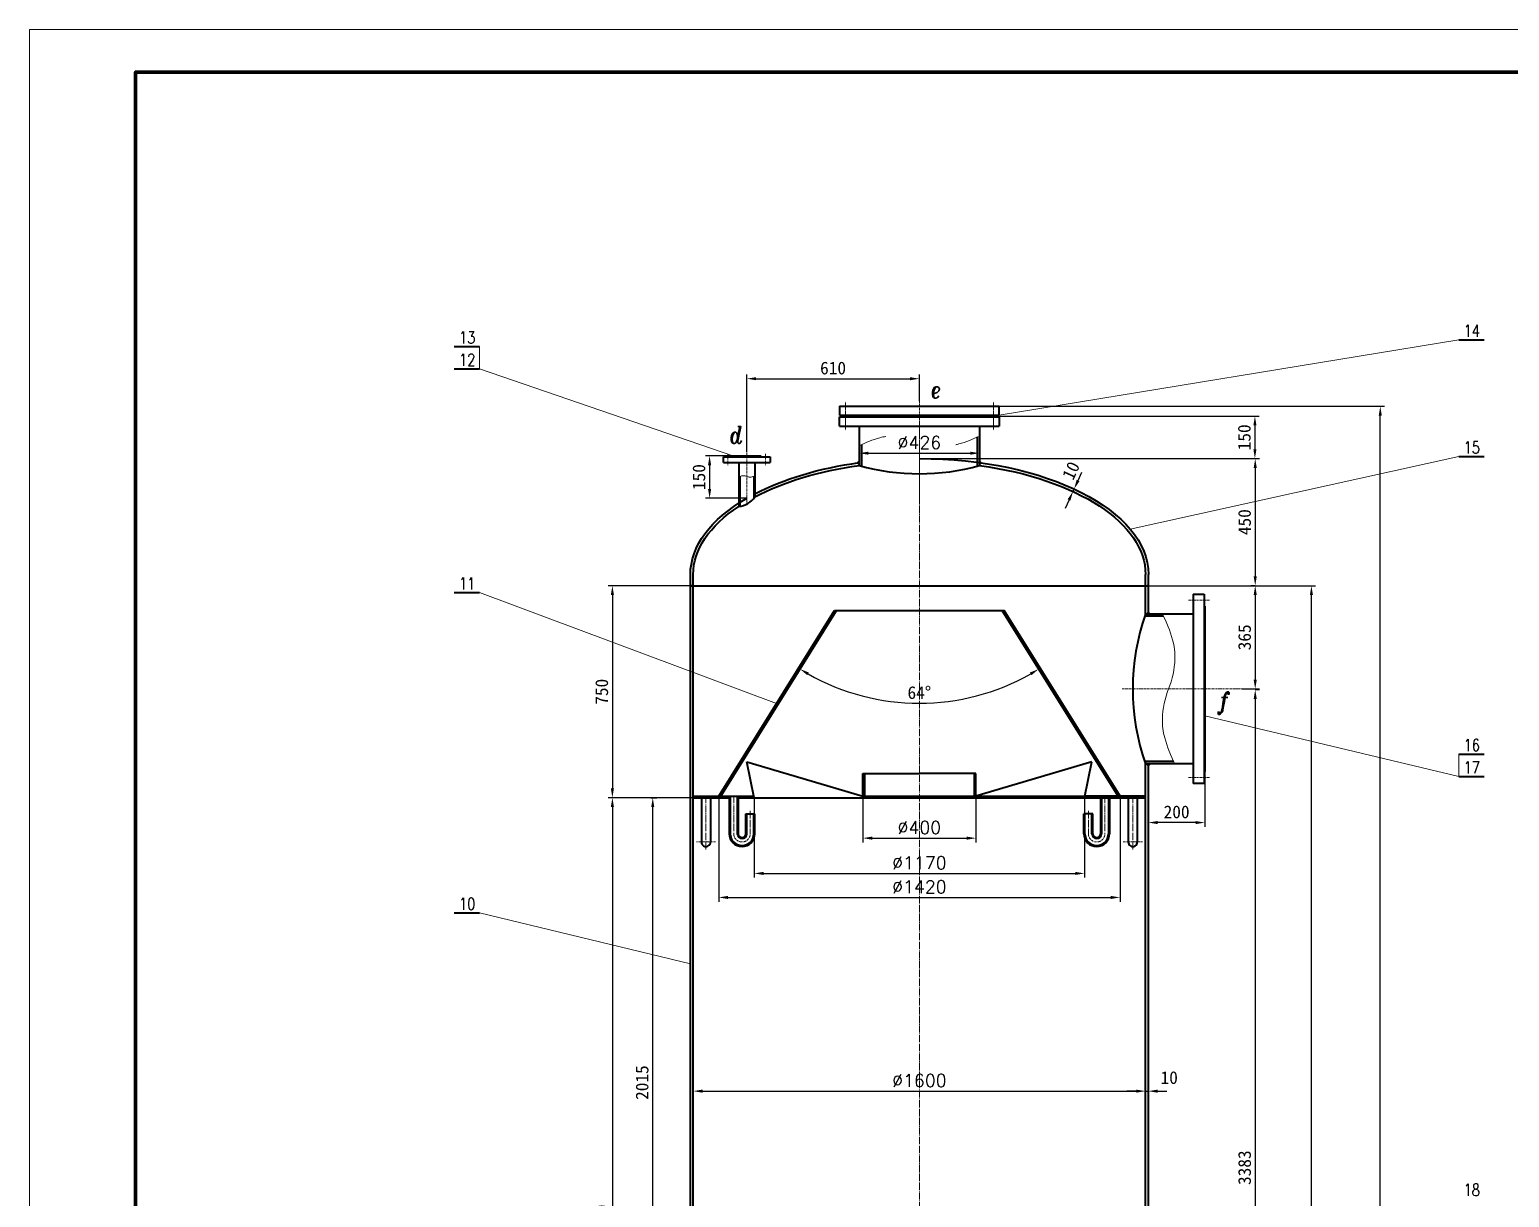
# Model space of a CAD drawing. Extents: x 588 to 17114, y -11774 to 841.
# Drawn here: x 8204 to 13439, y -3290 to 841 of the extents above; entities that cross this region are included whole.
import ezdxf
from ezdxf.enums import TextEntityAlignment as Align

# ---------------------------------------------------------------- set-up
doc = ezdxf.new("R2010")
doc.units = 0
doc.header["$LTSCALE"] = 10
doc.header["$PDMODE"] = 1
doc.linetypes.add('ZXX-L', pattern=[3.28, 2.5, -0.3, 0.18, -0.3])
doc.linetypes.add('ZXX-S', pattern=[1.27, 0.75, -0.2, 0.12, -0.2])
doc.layers.get('Defpoints').update_dxf_attribs({"linetype": 'CONTINUOUS'})
for name, color, linetype, lineweight in [('A 粗实线', 1, 'CONTINUOUS', 40), ('B 细实线', 7, 'CONTINUOUS', 18), ('C 文 字', 2, 'CONTINUOUS', 20), ('D 短中心线', 3, 'ZXX-S', 18), ('E 长中心线', 3, 'ZXX-L', 18), ('J 标注尺寸', 2, 'CONTINUOUS', 18)]:
    doc.layers.add(name, color=color, linetype=linetype, lineweight=lineweight)
doc.styles.add('ITALICT', font='ITALICT.shx', dxfattribs={"width": 0.7})
doc.styles.add('ROMANC', font='romanc', dxfattribs={"width": 0.7, "height": 6})
doc.styles.get("Standard").update_dxf_attribs({"font": 'SIMFANG.TTF'})
doc.dimstyles.new('通用标注4.0', dxfattribs={"dimscale": 15, "dimtxt": 3, "dimasz": 2.2, "dimexe": 1, "dimexo": 0, "dimgap": 1, "dimtad": 1, "dimdec": 0, "dimzin": 0, "dimdsep": 46, "dimtxsty": 'Standard', "dimcen": 0, "dimadec": 0, "dimazin": 0, "dimtfac": 0.375, "dimtdec": 0, "dimtmove": 2, "dimatfit": 3, "dimfxl": 0, "dimtzin": 0, "dimarcsym": 0})

# ---------------------------------------------------------------- blocks, each defined once
blk = doc.blocks.new('*D60')
at = {"layer": 'Defpoints', "color": 0}
for p in [(11138.8, -658.8), (11564.8, -657.4), (11564.8, -658.8)]:
    blk.add_point(p, dxfattribs=at)
at = {"layer": 'J 标注尺寸', "color": 0, "lineweight": -2}
for p, q in [((11138.8, -658.8), (11138.8, -642.4)), ((11171.8, -657.4), (11531.8, -657.4)), ((11564.8, -658.8), (11564.8, -642.4))]:
    blk.add_line(p, q, dxfattribs=at)
at = {"layer": 'J 标注尺寸', "color": 0}
for points in [[(11171.8, -651.9), (11171.8, -662.9), (11138.8, -657.4)], [(11531.8, -651.9), (11531.8, -662.9), (11564.8, -657.4)]]:
    blk.add_solid(points, dxfattribs=at)
at = {"layer": 'J 标注尺寸', "color": 0, "insert": (11351.8, -619.9), "char_height": 45, "attachment_point": 5}
blk.add_mtext('{\\Ftxt.shx;%%c426}', dxfattribs=at)
blk = doc.blocks.new('*D61')
at = {"layer": 'Defpoints', "color": 0}
for p in [(11351.8, -393.9), (11351.8, -473.1), (10741.2, -652.6)]:
    blk.add_point(p, dxfattribs=at)
at = {"layer": 'J 标注尺寸', "color": 0, "lineweight": -2}
for p, q in [((10741.2, -652.6), (10741.2, -378.9)), ((10774.2, -393.9), (11318.8, -393.9)), ((11351.8, -473.1), (11351.8, -378.9))]:
    blk.add_line(p, q, dxfattribs=at)
at = {"layer": 'J 标注尺寸', "color": 0}
for points in [[(10774.2, -388.4), (10774.2, -399.4), (10741.2, -393.9)], [(11318.8, -388.4), (11318.8, -399.4), (11351.8, -393.9)]]:
    blk.add_solid(points, dxfattribs=at)
at = {"layer": 'J 标注尺寸', "color": 0, "insert": (11046.5, -356.4), "char_height": 45, "attachment_point": 5}
blk.add_mtext('610', dxfattribs=at)
blk = doc.blocks.new('*D62')
at = {"layer": 'Defpoints', "color": 0}
for p in [(12539.5, -1493.4), (12539.9, -4876.3), (12585.5, -4876.3)]:
    blk.add_point(p, dxfattribs=at)
at = {"layer": 'J 标注尺寸', "color": 0, "lineweight": -2}
for p, q in [((12539.5, -1493.4), (12554.9, -1493.4)), ((12539.9, -1526.4), (12539.9, -4843.3)), ((12585.5, -4876.3), (12524.9, -4876.3))]:
    blk.add_line(p, q, dxfattribs=at)
at = {"layer": 'J 标注尺寸', "color": 0}
for points in [[(12534.4, -1526.4), (12545.4, -1526.4), (12539.9, -1493.4)], [(12534.4, -4843.3), (12545.4, -4843.3), (12539.9, -4876.3)]]:
    blk.add_solid(points, dxfattribs=at)
at = {"layer": 'J 标注尺寸', "color": 0, "insert": (12502.4, -3184.8), "char_height": 45, "attachment_point": 5, "rotation": 90}
blk.add_mtext('3383', dxfattribs=at)
blk = doc.blocks.new('*D57')
at = {"layer": 'Defpoints', "color": 0}
for p in [(10551.8, -2896.9), (12151.8, -2896.9), (12151.8, -2914)]:
    blk.add_point(p, dxfattribs=at)
at = {"layer": 'J 标注尺寸', "color": 0, "lineweight": -2}
for p, q in [((10551.8, -2896.9), (10551.8, -2929)), ((10584.8, -2914), (12118.8, -2914)), ((12151.8, -2896.9), (12151.8, -2929))]:
    blk.add_line(p, q, dxfattribs=at)
at = {"layer": 'J 标注尺寸', "color": 0}
for points in [[(10584.8, -2908.5), (10584.8, -2919.5), (10551.8, -2914)], [(12118.8, -2908.5), (12118.8, -2919.5), (12151.8, -2914)]]:
    blk.add_solid(points, dxfattribs=at)
at = {"layer": 'J 标注尺寸', "color": 0, "insert": (11351.8, -2876.5), "char_height": 45, "attachment_point": 5}
blk.add_mtext('{\\Ftxt.shx;%%c1600}', dxfattribs=at)
blk = doc.blocks.new('*D58')
at = {"layer": 'Defpoints', "color": 0}
for p in [(12151.8, -2914), (12161.8, -2914), (12161.8, -2914)]:
    blk.add_point(p, dxfattribs=at)
at = {"layer": 'J 标注尺寸', "color": 0, "lineweight": -2}
for p, q in [((12118.8, -2914), (12085.8, -2914)), ((12151.8, -2914), (12151.8, -2899)), ((12151.8, -2914), (12161.8, -2914)), ((12161.8, -2914), (12161.8, -2899)), ((12194.8, -2914), (12227.8, -2914))]:
    blk.add_line(p, q, dxfattribs=at)
at = {"layer": 'J 标注尺寸', "color": 0}
for points in [[(12118.8, -2908.5), (12118.8, -2919.5), (12151.8, -2914)], [(12194.8, -2908.5), (12194.8, -2919.5), (12161.8, -2914)]]:
    blk.add_solid(points, dxfattribs=at)
at = {"layer": 'J 标注尺寸', "color": 0, "insert": (12235.7, -2866.5), "char_height": 45, "attachment_point": 5}
blk.add_mtext('10', dxfattribs=at)
blk = doc.blocks.new('*D59')
at = {"layer": 'Defpoints', "color": 0}
for p in [(12151.8, -1126.3), (12494.3, -1491.3), (12539.9, -1491.3)]:
    blk.add_point(p, dxfattribs=at)
at = {"layer": 'J 标注尺寸', "color": 0, "lineweight": -2}
for p, q in [((12151.8, -1126.3), (12554.9, -1126.3)), ((12539.9, -1159.3), (12539.9, -1458.3)), ((12494.3, -1491.3), (12554.9, -1491.3))]:
    blk.add_line(p, q, dxfattribs=at)
at = {"layer": 'J 标注尺寸', "color": 0}
for points in [[(12534.4, -1159.3), (12545.4, -1159.3), (12539.9, -1126.3)], [(12534.4, -1458.3), (12545.4, -1458.3), (12539.9, -1491.3)]]:
    blk.add_solid(points, dxfattribs=at)
at = {"layer": 'J 标注尺寸', "color": 0, "insert": (12502.4, -1308.8), "char_height": 45, "attachment_point": 5, "rotation": 90}
blk.add_mtext('365', dxfattribs=at)
blk = doc.blocks.new('*D66')
at = {"layer": 'C 文 字', "color": 0, "lineweight": -2}
for p, q in [((11592.8, -526.3), (12553.8, -526.3)), ((12538.8, -559.3), (12538.8, -643.3)), ((11351.8, -676.3), (12553.8, -676.3))]:
    blk.add_line(p, q, dxfattribs=at)
at = {"layer": 'C 文 字', "color": 0}
for points in [[(12533.3, -559.3), (12544.3, -559.3), (12538.8, -526.3)], [(12533.3, -643.3), (12544.3, -643.3), (12538.8, -676.3)]]:
    blk.add_solid(points, dxfattribs=at)
at = {"layer": 'Defpoints', "color": 0}
for p in [(11592.8, -526.3), (11351.8, -676.3), (12538.8, -676.3)]:
    blk.add_point(p, dxfattribs=at)
at = {"layer": 'C 文 字', "color": 0, "insert": (12501.3, -601.3), "char_height": 45, "attachment_point": 5, "rotation": 90}
blk.add_mtext('150', dxfattribs=at)
blk = doc.blocks.new('*D67')
at = {"layer": 'C 文 字', "color": 0, "lineweight": -2}
for p, q in [((10691.3, -666.9), (10594.7, -666.9)), ((10609.7, -699.9), (10609.7, -783.9)), ((10741.2, -816.9), (10594.7, -816.9))]:
    blk.add_line(p, q, dxfattribs=at)
at = {"layer": 'C 文 字', "color": 0}
for points in [[(10604.2, -699.9), (10615.2, -699.9), (10609.7, -666.9)], [(10604.2, -783.9), (10615.2, -783.9), (10609.7, -816.9)]]:
    blk.add_solid(points, dxfattribs=at)
at = {"layer": 'Defpoints', "color": 0}
for p in [(10691.3, -666.9), (10609.7, -816.9), (10741.2, -816.9)]:
    blk.add_point(p, dxfattribs=at)
at = {"layer": 'C 文 字', "color": 0, "insert": (10572.2, -741.9), "char_height": 45, "attachment_point": 5, "rotation": 90}
blk.add_mtext('150', dxfattribs=at)
blk = doc.blocks.new('*D68')
at = {"layer": 'C 文 字', "color": 0, "lineweight": -2}
for p, q in [((12361.8, -1783.8), (12361.8, -1979)), ((12161.8, -1955.8), (12161.8, -1979)), ((12328.8, -1964), (12194.8, -1964))]:
    blk.add_line(p, q, dxfattribs=at)
at = {"layer": 'C 文 字', "color": 0}
for points in [[(12194.8, -1958.5), (12194.8, -1969.5), (12161.8, -1964)], [(12328.8, -1958.5), (12328.8, -1969.5), (12361.8, -1964)]]:
    blk.add_solid(points, dxfattribs=at)
at = {"layer": 'Defpoints', "color": 0}
for p in [(12361.8, -1783.8), (12161.8, -1955.8), (12161.8, -1964)]:
    blk.add_point(p, dxfattribs=at)
at = {"layer": 'C 文 字', "color": 0, "insert": (12261.8, -1926.5), "char_height": 45, "attachment_point": 5}
blk.add_mtext('200', dxfattribs=at)
blk = doc.blocks.new('*D69')
at = {"layer": 'C 文 字', "color": 0, "lineweight": -2}
for p, q in [((10551.8, -1126.3), (10250.8, -1126.3)), ((10265.8, -1159.3), (10265.8, -1843.3)), ((10551.8, -1876.3), (10250.8, -1876.3))]:
    blk.add_line(p, q, dxfattribs=at)
at = {"layer": 'C 文 字', "color": 0}
for points in [[(10260.3, -1159.3), (10271.3, -1159.3), (10265.8, -1126.3)], [(10260.3, -1843.3), (10271.3, -1843.3), (10265.8, -1876.3)]]:
    blk.add_solid(points, dxfattribs=at)
at = {"layer": 'Defpoints', "color": 0}
for p in [(10551.8, -1126.3), (10265.8, -1876.3), (10551.8, -1876.3)]:
    blk.add_point(p, dxfattribs=at)
at = {"layer": 'C 文 字', "color": 0, "insert": (10228.3, -1501.3), "char_height": 45, "attachment_point": 5, "rotation": 90}
blk.add_mtext('750', dxfattribs=at)
blk = doc.blocks.new('*D70')
at = {"layer": 'C 文 字', "color": 0, "lineweight": -2}
for p, q in [((11725.8, -676.3), (12554.9, -676.3)), ((12539.9, -709.3), (12539.9, -1093.3)), ((12539.9, -1126.3), (12524.9, -1126.3))]:
    blk.add_line(p, q, dxfattribs=at)
at = {"layer": 'C 文 字', "color": 0}
for points in [[(12534.4, -709.3), (12545.4, -709.3), (12539.9, -676.3)], [(12534.4, -1093.3), (12545.4, -1093.3), (12539.9, -1126.3)]]:
    blk.add_solid(points, dxfattribs=at)
at = {"layer": 'Defpoints', "color": 0}
for p in [(11725.8, -676.3), (12539.9, -1126.3), (12539.9, -1126.3)]:
    blk.add_point(p, dxfattribs=at)
at = {"layer": 'C 文 字', "color": 0, "insert": (12502.4, -901.3), "char_height": 45, "attachment_point": 5, "rotation": 90}
blk.add_mtext('450', dxfattribs=at)
blk = doc.blocks.new('*D71')
at = {"layer": 'C 文 字', "color": 0, "lineweight": -2}
for p, q in [((10410.1, -1876.3), (10250.8, -1876.3)), ((10265.8, -1909.3), (10265.8, -4843.3)), ((11189.6, -4876.3), (10250.8, -4876.3))]:
    blk.add_line(p, q, dxfattribs=at)
at = {"layer": 'C 文 字', "color": 0}
for points in [[(10260.3, -1909.3), (10271.3, -1909.3), (10265.8, -1876.3)], [(10260.3, -4843.3), (10271.3, -4843.3), (10265.8, -4876.3)]]:
    blk.add_solid(points, dxfattribs=at)
at = {"layer": 'Defpoints', "color": 0}
for p in [(10410.1, -1876.3), (10265.8, -4876.3), (11189.6, -4876.3)]:
    blk.add_point(p, dxfattribs=at)
at = {"layer": 'C 文 字', "color": 0, "insert": (10228.3, -3376.3), "char_height": 45, "attachment_point": 5, "rotation": 90}
blk.add_mtext('3000', dxfattribs=at)
blk = doc.blocks.new('*D73')
at = {"layer": 'C 文 字', "color": 0, "lineweight": -2}
for p, q in [((10641.8, -1870.3), (10641.8, -2243.8)), ((12061.8, -1870.3), (12061.8, -2243.8)), ((10674.8, -2228.8), (12028.8, -2228.8))]:
    blk.add_line(p, q, dxfattribs=at)
at = {"layer": 'C 文 字', "color": 0}
for points in [[(10674.8, -2223.3), (10674.8, -2234.3), (10641.8, -2228.8)], [(12028.8, -2223.3), (12028.8, -2234.3), (12061.8, -2228.8)]]:
    blk.add_solid(points, dxfattribs=at)
at = {"layer": 'Defpoints', "color": 0}
for p in [(10641.8, -1870.3), (12061.8, -1870.3), (12061.8, -2228.8)]:
    blk.add_point(p, dxfattribs=at)
at = {"layer": 'C 文 字', "color": 0, "insert": (11351.8, -2191.3), "char_height": 45, "attachment_point": 5}
blk.add_mtext('{\\Ftxt.shx;%%c1420}', dxfattribs=at)
blk = doc.blocks.new('*D74')
at = {"layer": 'C 文 字', "color": 0, "lineweight": -2}
for p, q in [((11151.8, -1876.3), (11151.8, -2034.1)), ((11551.8, -1876.3), (11551.8, -2034.1)), ((11184.8, -2019.1), (11518.8, -2019.1))]:
    blk.add_line(p, q, dxfattribs=at)
at = {"layer": 'C 文 字', "color": 0}
for points in [[(11184.8, -2013.6), (11184.8, -2024.6), (11151.8, -2019.1)], [(11518.8, -2013.6), (11518.8, -2024.6), (11551.8, -2019.1)]]:
    blk.add_solid(points, dxfattribs=at)
at = {"layer": 'Defpoints', "color": 0}
for p in [(11151.8, -1876.3), (11551.8, -1876.3), (11551.8, -2019.1)]:
    blk.add_point(p, dxfattribs=at)
at = {"layer": 'C 文 字', "color": 0, "insert": (11351.8, -1981.6), "char_height": 45, "attachment_point": 5}
blk.add_mtext('{\\Ftxt.shx;%%c400}', dxfattribs=at)
blk = doc.blocks.new('*D75')
at = {"layer": 'C 文 字', "color": 0, "lineweight": -2}
for p, q in [((12554.9, -1126.3), (12753.7, -1126.3)), ((12738.7, -6290.4), (12738.7, -1159.3)), ((12161.8, -6323.4), (12753.7, -6323.4))]:
    blk.add_line(p, q, dxfattribs=at)
at = {"layer": 'C 文 字', "color": 0}
for points in [[(12733.2, -1159.3), (12744.2, -1159.3), (12738.7, -1126.3)], [(12733.2, -6290.4), (12744.2, -6290.4), (12738.7, -6323.4)]]:
    blk.add_solid(points, dxfattribs=at)
at = {"layer": 'Defpoints', "color": 0}
for p in [(12554.9, -1126.3), (12738.7, -1126.3), (12161.8, -6323.4)]:
    blk.add_point(p, dxfattribs=at)
at = {"layer": 'C 文 字', "color": 0, "insert": (12701.2, -3724.8), "char_height": 45, "attachment_point": 5, "rotation": 90}
blk.add_mtext('5197', dxfattribs=at)
blk = doc.blocks.new('*D77')
at = {"layer": 'C 文 字', "color": 0, "lineweight": -2}
for p, q in [((11634.3, -491.3), (12997.3, -491.3)), ((12982.3, -7512.1), (12982.3, -524.3)), ((11854.7, -7545.1), (12997.3, -7545.1))]:
    blk.add_line(p, q, dxfattribs=at)
at = {"layer": 'C 文 字', "color": 0}
for points in [[(12976.8, -524.3), (12987.8, -524.3), (12982.3, -491.3)], [(12976.8, -7512.1), (12987.8, -7512.1), (12982.3, -7545.1)]]:
    blk.add_solid(points, dxfattribs=at)
at = {"layer": 'Defpoints', "color": 0}
for p in [(11634.3, -491.3), (12982.3, -491.3), (11854.7, -7545.1)]:
    blk.add_point(p, dxfattribs=at)
at = {"layer": 'C 文 字', "color": 0, "insert": (12944.8, -4018.2), "char_height": 45, "attachment_point": 5, "rotation": 90}
blk.add_mtext('7054', dxfattribs=at)
blk = doc.blocks.new('*D85')
at = {"layer": 'C 文 字', "color": 0, "lineweight": -2}
for p, q in [((10401.3, -1876.3), (10423.6, -1876.3)), ((10408.6, -3858.3), (10408.6, -1909.3)), ((10551.8, -3891.3), (10393.6, -3891.3))]:
    blk.add_line(p, q, dxfattribs=at)
at = {"layer": 'C 文 字', "color": 0}
for points in [[(10403.1, -1909.3), (10414.1, -1909.3), (10408.6, -1876.3)], [(10403.1, -3858.3), (10414.1, -3858.3), (10408.6, -3891.3)]]:
    blk.add_solid(points, dxfattribs=at)
at = {"layer": 'Defpoints', "color": 0}
for p in [(10401.3, -1876.3), (10408.6, -1876.3), (10551.8, -3891.3)]:
    blk.add_point(p, dxfattribs=at)
at = {"layer": 'C 文 字', "color": 0, "insert": (10371.1, -2883.8), "char_height": 45, "attachment_point": 5, "rotation": 90}
blk.add_mtext('2015', dxfattribs=at)
blk = doc.blocks.new('*D87')
at = {"layer": 'Defpoints', "color": 0}
for p in [(11899.2, -784.1), (11899.2, -784.1), (11895.2, -792.7)]:
    blk.add_point(p, dxfattribs=at)
at = {"layer": 'J 标注尺寸', "color": 0, "lineweight": -2}
for p, q in [((11913.1, -754.1), (11927, -724.2)), ((11899.2, -784.1), (11885.6, -777.8)), ((11895.2, -792.7), (11899.2, -784.1)), ((11881.3, -822.6), (11867.4, -852.6)), ((11895.2, -792.7), (11881.6, -786.4))]:
    blk.add_line(p, q, dxfattribs=at)
at = {"layer": 'J 标注尺寸', "color": 0}
for points in [[(11908.1, -751.8), (11918.1, -756.4), (11899.2, -784.1)], [(11876.3, -820.3), (11886.3, -825), (11895.2, -792.7)]]:
    blk.add_solid(points, dxfattribs=at)
at = {"layer": 'J 标注尺寸', "color": 0, "insert": (11888.2, -719.2), "char_height": 45, "attachment_point": 5, "rotation": 65.1058}
blk.add_mtext('10', dxfattribs=at)
blk = doc.blocks.new('*D89')
at = {"layer": 'C 文 字', "color": 0, "lineweight": -2}
blk.add_arc((11351.8, -745.6), 796.4, 240.3688, 299.6312, dxfattribs=at)
at = {"layer": 'C 文 字', "color": 0}
for points in [[(10955.2, -1442.6), (10960.9, -1433.2), (10929.7, -1421)], [(11742.8, -1433.2), (11748.4, -1442.6), (11773.9, -1421)]]:
    blk.add_solid(points, dxfattribs=at)
at = {"layer": 'Defpoints', "color": 0}
for p in [(11058.9, -1214.3), (11644.7, -1214.3), (11204.4, -1528.3), (10648.9, -1870.3), (12054.7, -1870.3)]:
    blk.add_point(p, dxfattribs=at)
at = {"layer": 'C 文 字', "color": 0, "insert": (11351.8, -1504.5), "char_height": 45, "attachment_point": 5}
blk.add_mtext('64°', dxfattribs=at)
blk = doc.blocks.new('*D90')
at = {"layer": 'C 文 字', "color": 0, "lineweight": -2}
for p, q in [((10767.5, -1876.3), (10767.5, -2158.8)), ((11936.1, -1876.3), (11936.1, -2158.8)), ((10800.5, -2143.8), (11903.1, -2143.8))]:
    blk.add_line(p, q, dxfattribs=at)
at = {"layer": 'C 文 字', "color": 0}
for points in [[(10800.5, -2138.3), (10800.5, -2149.3), (10767.5, -2143.8)], [(11903.1, -2138.3), (11903.1, -2149.3), (11936.1, -2143.8)]]:
    blk.add_solid(points, dxfattribs=at)
at = {"layer": 'Defpoints', "color": 0}
for p in [(10767.5, -1876.3), (11936.1, -1876.3), (11936.1, -2143.8)]:
    blk.add_point(p, dxfattribs=at)
at = {"layer": 'C 文 字', "color": 0, "insert": (11351.8, -2106.2), "char_height": 45, "attachment_point": 5}
blk.add_mtext('{\\Ftxt.shx;%%c1170} ', dxfattribs=at)

msp = doc.modelspace()

# ---------------------------------------------------------------- linework, layer by layer
at = {"layer": 'A 粗实线'}
for p, q in [((13259.7, -256.5), (13350, -256.5)), ((9705.9, -279.8), (9796.1, -279.8)), ((9705.9, -358.8), (9796.1, -358.8)), ((11069.3, -491.3), (11634.3, -491.3)), ((11069.3, -491.3), (11069.3, -523.3)), ((11069.3, -523.3), (11634.3, -523.3)), ((11110.8, -523.3), (11110.8, -526.3)), ((11592.8, -523.3), (11592.8, -526.3)), ((11634.3, -523.3), (11634.3, -491.3)), ((11069.3, -529.3), (11634.3, -529.3)), ((11069.3, -561.3), (11069.3, -529.3)), ((11069.3, -561.3), (11634.3, -561.3)), ((11110.8, -526.3), (11592.8, -526.3)), ((11110.8, -529.3), (11110.8, -526.3)), ((11110.8, -526.3), (11592.8, -526.3)), ((11138.8, -561.3), (11138.8, -700.7)), ((11564.8, -561.3), (11564.8, -700.7)), ((11592.8, -526.3), (11592.8, -526.3)), ((11592.8, -529.3), (11592.8, -526.3)), ((11592.8, -526.3), (11592.8, -526.3)), ((11634.3, -529.3), (11634.3, -561.3)), ((11146.8, -627.4), (11146.8, -703.3)), ((11556.8, -599.9), (11556.8, -703.3)), ((10658.7, -669.9), (10823.7, -669.9)), ((10658.7, -689.9), (10658.7, -669.9)), ((10690.2, -666.9), (10792.2, -666.9)), ((10690.2, -669.9), (10690.2, -666.9)), ((10792.2, -666.9), (10792.2, -666.9)), ((10823.7, -669.9), (10823.7, -689.9)), ((13259.7, -668.8), (13350, -668.8)), ((10658.7, -689.9), (10823.7, -689.9)), ((10712.7, -689.9), (10712.7, -845.7)), ((10769.7, -689.9), (10769.7, -811.9)), ((10716.2, -740.2), (10716.2, -845.3)), ((10766.2, -738.8), (10766.2, -816.8)), ((10541.8, -6323.4), (10541.8, -1086.3)), ((10551.8, -6323.4), (10551.8, -1086.3)), ((12151.8, -1226.3), (12151.8, -1086.3)), ((12161.8, -1226.3), (12161.8, -1086.3)), ((9705.9, -1149.9), (9796.1, -1149.9)), ((10541.8, -1126.3), (12161.8, -1126.3)), ((12320.8, -1156.3), (12320.8, -1826.3)), ((12320.8, -1156.3), (12358.8, -1156.3)), ((12358.8, -1156.3), (12358.8, -1826.3)), ((12358.8, -1198.8), (12361.8, -1198.8)), ((12361.8, -1198.8), (12361.8, -1783.8)), ((10641.8, -1870.3), (11051.8, -1214.3)), ((10648.9, -1870.3), (11058.9, -1214.3)), ((11051.8, -1214.3), (11651.8, -1214.3)), ((12054.7, -1870.3), (11644.7, -1214.3)), ((12061.8, -1870.3), (11651.8, -1214.3)), ((12215.6, -1234.3), (12149, -1234.3)), ((12320.8, -1226.3), (12151.8, -1226.3)), ((12361.8, -1226.3), (12361.8, -1756.3)), ((13259.7, -1721.7), (13350, -1721.7)), ((10741.8, -1748.8), (11151.8, -1870.3)), ((10767.5, -1876.3), (10741.8, -1748.8)), ((11961.8, -1748.8), (11551.8, -1870.3)), ((11936.1, -1876.3), (11961.8, -1748.8)), ((12251.7, -1748.3), (12149, -1748.3)), ((12151.8, -4611.4), (12151.8, -1756.3)), ((12320.8, -1756.3), (12151.8, -1756.3)), ((12161.8, -4611.3), (12161.8, -1756.3)), ((11151.8, -1790.3), (11157.8, -1790.3)), ((11151.8, -1870.3), (11151.8, -1790.3)), ((11157.8, -1790.3), (11351.8, -1790.3)), ((11157.8, -1790.3), (11157.8, -1870.3)), ((11545.8, -1790.3), (11351.8, -1790.3)), ((11551.8, -1790.3), (11545.8, -1790.3)), ((11545.8, -1790.3), (11545.8, -1870.3)), ((11551.8, -1870.3), (11551.8, -1790.3)), ((12358.8, -1826.3), (12320.8, -1826.3)), ((12358.8, -1783.8), (12361.8, -1783.8)), ((12361.8, -1783.8), (12361.8, -1783.8)), ((13259.7, -1800.7), (13350, -1800.7)), ((10551.8, -1870.3), (10766.3, -1870.3)), ((10551.8, -1876.3), (10679.3, -1876.3)), ((10580.8, -1876.3), (10580.8, -2032)), ((10612.8, -1876.3), (10612.8, -2032)), ((10679.3, -1870.3), (10679.3, -2003.5)), ((10682.8, -1870.3), (10682.8, -2003.5)), ((10707.8, -1870.3), (10707.8, -2003.5)), ((10711.3, -1870.3), (10711.3, -2003.5)), ((10711.3, -1876.3), (12151.8, -1876.3)), ((11151.8, -1870.3), (12151.8, -1870.3)), ((11151.8, -1870.3), (11151.8, -1876.3)), ((11551.8, -1870.3), (11551.8, -1876.3)), ((12151.8, -1870.3), (11937.3, -1870.3)), ((11992.3, -1870.3), (11992.3, -2003.5)), ((11995.8, -1870.3), (11995.8, -2003.5)), ((12020.8, -1870.3), (12020.8, -2003.5)), ((12024.3, -1870.3), (12024.3, -2003.5)), ((12151.8, -1876.3), (12024.3, -1876.3)), ((12090.8, -1876.3), (12090.8, -2032)), ((12122.8, -1876.3), (12122.8, -2032)), ((10737.7, -2003.5), (10737.7, -1933.4)), ((10737.7, -1933.4), (10769.7, -1933.4)), ((10741.2, -2003.5), (10741.2, -1933.4)), ((10766.2, -2003.5), (10766.2, -1933.4)), ((10769.7, -2003.5), (10769.7, -1933.4)), ((11933.9, -2003.5), (11933.9, -1933.4)), ((11965.9, -1933.4), (11933.9, -1933.4)), ((11937.4, -2003.5), (11937.4, -1933.4)), ((11962.4, -2003.5), (11962.4, -1933.4)), ((11965.9, -2003.5), (11965.9, -1933.4)), ((9705.9, -2283.3), (9796.1, -2283.3))]:
    msp.add_line(p, q, dxfattribs=at)
at = {"layer": 'A 粗实线', "color": 5, "lineweight": 120}
msp.add_lwpolyline([(16964.1, -11624), (16964.1, 691), (8579.1, 691), (8579.1, -11624)], close=True, dxfattribs=at)
at = {"layer": 'A 粗实线'}
for centre, radius, start, end in [((11351.8, 70), 800, 254.5588, 285.4412), ((10707.3, -771.6), 74.3, 274.176, 327.1409), ((12906.6, -1491.3), 800, 160.6553, 199.3447), ((10596.8, -2032.7), 16, 177.3979, 2.6021), ((10724.5, -2003.5), 45.2, 180, 0), ((10724.5, -2003.5), 41.7, 180, 0), ((10724.5, -2003.5), 16.7, 180, 0), ((10724.5, -2003.5), 13.2, 180, 0), ((11979.1, -2003.5), 45.2, 180, 0), ((11979.1, -2003.5), 41.7, 180, 0), ((11979.1, -2003.5), 16.7, 180, 0), ((11979.1, -2003.5), 13.2, 180, 0), ((12106.8, -2032.7), 16, 177.3979, 2.6021)]:
    msp.add_arc(centre, radius, start, end, dxfattribs=at)
at = {"layer": 'A 粗实线', "extrusion": (0, 0, -1)}
for major_axis, ratio, start_param, end_param in [((810, 0), 0.506173, 4.712389, 6.283185), ((810, 0), 0.506173, 3.910581, 4.446297), ((800, 0), 0.5, 3.897576, 4.442888), ((800, 0), 0.5, 4.981889, 6.283185), ((810, 0), 0.506173, 3.141593, 3.858563), ((800, 0), 0.5, 3.141593, 3.787013)]:
    msp.add_ellipse((11351.8, -1086.3), major_axis=major_axis, ratio=ratio, start_param=start_param, end_param=end_param, dxfattribs=at)
at = {"layer": 'A 粗实线'}
for points in [[(11138.8, -701.2), (11128.8, -691.2), (11138.8, -681.2)], [(11564.8, -701.2), (11574.8, -691.2), (11564.8, -681.2)], [(10551.8, -1126.3), (10541.8, -1119.3), (10541.8, -1133.3)], [(12151.8, -1126.3), (12161.8, -1119.3), (12161.8, -1133.3)], [(12151.8, -1226.3), (12161.8, -1216.3), (12171.8, -1226.3)], [(12151.8, -1756.3), (12161.8, -1766.3), (12171.8, -1756.3)]]:
    msp.add_solid(points, dxfattribs=at)
at = {"layer": 'B 细实线'}
for p, q in [((11634.3, -523.3), (13259.7, -256.5)), ((9796.1, -358.8), (9796.1, -279.8)), ((10691.3, -666.9), (9796.1, -358.8)), ((12097.1, -925.7), (13259.7, -668.8)), ((10846.8, -1542.3), (9796.1, -1149.9)), ((12361.8, -1586.6), (13259.7, -1800.7)), ((13259.7, -1800.7), (13259.7, -1721.7)), ((10541.8, -2464), (9796.1, -2283.3))]:
    msp.add_line(p, q, dxfattribs=at)
msp.add_lwpolyline([(17114.1, -11774), (17114.1, 841), (8204.1, 841), (8204.1, -11774)], close=True, dxfattribs=at)
for points in [[(11138.8, -631.4, -0.051394), (11212.5, -602.6, -0.028995), (11233.2, -598.1, -0.089173)], [(11480.6, -627.4, 0.014774), (11491.2, -624.8, 0.051394), (11564.8, -595.9)], [(10712.7, -741.9, -0.051394), (10722.6, -738, -0.074756), (10729.8, -737.1, -0.089173), (10741.2, -739.5, 0.089173), (10752.6, -741.9, 0.074756), (10759.9, -741, 0.051394), (10769.7, -737.1)], [(12211.5, -1226.3, -0.051394), (12247.5, -1317.9, -0.074756), (12255.7, -1385.3, -0.089173), (12233.6, -1491.3, 0.089173), (12211.5, -1597.3, 0.074756), (12219.8, -1664.6, 0.051394), (12255.7, -1756.3)]]:
    msp.add_lwpolyline(points, format="xyb", dxfattribs=at)
at = {"layer": 'D 短中心线'}
for p, q in [((11351.8, -821.7), (11351.8, -419.8)), ((11090.1, -539.3), (11090.1, -475.3)), ((11090.1, -513.3), (11090.1, -577.3)), ((11613.6, -539.3), (11613.6, -475.3)), ((11613.6, -513.3), (11613.6, -577.3)), ((10674.5, -659.9), (10674.5, -699.9)), ((10741.2, -841.6), (10741.2, -652.6)), ((10808, -659.9), (10808, -699.9)), ((12377.8, -1177.5), (12301.8, -1177.5)), ((12068.7, -1491.3), (12494.3, -1491.3)), ((12377.8, -1805), (12301.8, -1805)), ((10630.8, -2032), (10562.9, -2032)), ((12072.9, -2032), (12140.8, -2032))]:
    msp.add_line(p, q, dxfattribs=at)
for centre in [(10724.5, -2003.5), (11979.1, -2003.5)]:
    msp.add_arc(centre, 29.2, 180, 0, dxfattribs=at)
at = {"layer": 'E 长中心线'}
for p, q in [((11351.8, -6741.4), (11351.8, -526.3)), ((10596.8, -1870.3), (10596.8, -2059.6)), ((10695.3, -1870.3), (10695.3, -2003.5)), ((12008.3, -1870.3), (12008.3, -2003.5)), ((12106.8, -1870.3), (12106.8, -2059.6)), ((10753.7, -1922.1), (10753.7, -2003.5)), ((11949.9, -1922.1), (11949.9, -2003.5))]:
    msp.add_line(p, q, dxfattribs=at)

# ---------------------------------------------------------------- texts
at = {"layer": 'C 文 字', "style": 'ROMANC', "width": 0.8}
for s, p in [('14', (13305.9, -224.7)), ('13', (9752, -248.1)), ('12', (9752, -327.1)), ('15', (13305.9, -637)), ('11', (9752, -1118.1)), ('16', (13305.9, -1689.9)), ('17', (13305.9, -1768.9)), ('10', (9752, -2251.5)), ('18', (13305.9, -3263.4))]:
    msp.add_text(s, height=42.34, dxfattribs=at).set_placement(p, align=Align.MIDDLE)
at = {"layer": 'C 文 字', "style": 'ITALICT', "width": 0.8}
for s, p in [('e', (11391.6, -462.7)), ('d', (10679.3, -623.5)), ('f', (12412.5, -1561.5))]:
    msp.add_text(s, height=60, dxfattribs=at).set_placement(p)

# ---------------------------------------------------------------- dimensions: what is measured, and where the dimension line sits
at = {"layer": 'C 文 字'}
for base, p1, p2, picture, middle in [((12982.3, -491.3), (11854.7, -7545.1), (11634.3, -491.3), '*D77', (12944.8, -4018.2)), ((12538.8, -676.3), (11592.8, -526.3), (11351.8, -676.3), '*D66', (12501.3, -601.3)), ((10609.7, -816.9), (10691.3, -666.9), (10741.2, -816.9), '*D67', (10572.2, -741.9)), ((12539.9, -1126.3), (11725.8, -676.3), (12539.9, -1126.3), '*D70', (12502.4, -901.3)), ((10265.8, -1876.3), (10551.8, -1126.3), (10551.8, -1876.3), '*D69', (10228.3, -1501.3)), ((12738.7, -1126.3), (12161.8, -6323.4), (12554.9, -1126.3), '*D75', (12701.2, -3724.8)), ((10265.8, -4876.3), (10410.1, -1876.3), (11189.6, -4876.3), '*D71', (10228.3, -3376.3)), ((10408.6, -1876.3), (10551.8, -3891.3), (10401.3, -1876.3), '*D85', (10371.1, -2883.8))]:
    dim = msp.add_linear_dim(base=base, p1=p1, p2=p2, angle=90, dimstyle='通用标注4.0', dxfattribs=at)
    dim.commit()
    dim.dimension.update_dxf_attribs({"geometry": picture, "text_midpoint": middle})
dim = msp.add_angular_dim_2l(base=(11204.4, -1528.3), line1=((12054.7, -1870.3), (11644.7, -1214.3)), line2=((10648.9, -1870.3), (11058.9, -1214.3)), dimstyle='通用标注4.0', dxfattribs=at)
dim.commit()
dim.dimension.update_dxf_attribs({"geometry": '*D89', "text_midpoint": (11351.8, -1504.5)})
dim = msp.add_linear_dim(base=(12161.8, -1964), p1=(12361.8, -1783.8), p2=(12161.8, -1955.8), dimstyle='通用标注4.0', dxfattribs=at)
dim.commit()
dim.dimension.update_dxf_attribs({"geometry": '*D68', "text_midpoint": (12261.8, -1926.5)})
for base, p1, p2, text, picture, middle in [((12061.8, -2228.8), (10641.8, -1870.3), (12061.8, -1870.3), '{\\Ftxt.shx;%%c<>}', '*D73', (11351.8, -2191.3)), ((11936.1, -2143.8), (10767.5, -1876.3), (11936.1, -1876.3), '{\\Ftxt.shx;%%c1170} ', '*D90', (11351.8, -2106.2)), ((11551.8, -2019.1), (11151.8, -1876.3), (11551.8, -1876.3), '{\\Ftxt.shx;%%c<>}', '*D74', (11351.8, -1981.6))]:
    dim = msp.add_linear_dim(base=base, p1=p1, p2=p2, text=text, dimstyle='通用标注4.0', dxfattribs=at)
    dim.commit()
    dim.dimension.update_dxf_attribs({"geometry": picture, "text_midpoint": middle})
at = {"layer": 'J 标注尺寸'}
for base, p1, p2, text, picture, middle in [((11351.8, -393.9), (10741.2, -652.6), (11351.8, -473.1), '610', '*D61', (11046.5, -356.4)), ((11564.8, -657.4), (11138.8, -658.8), (11564.8, -658.8), '{\\Ftxt.shx;%%c<>}', '*D60', (11351.8, -619.9)), ((12151.8, -2914), (10551.8, -2896.9), (12151.8, -2896.9), '{\\Ftxt.shx;%%c<>}', '*D57', (11351.8, -2876.5))]:
    dim = msp.add_linear_dim(base=base, p1=p1, p2=p2, text=text, dimstyle='通用标注4.0', dxfattribs=at)
    dim.commit()
    dim.dimension.update_dxf_attribs({"geometry": picture, "text_midpoint": middle})
dim = msp.add_linear_dim(base=(11899.1895, -784.0667), p1=(11895.1812, -792.704), p2=(11899.1895, -784.0667), angle=65.1058, dimstyle='通用标注4.0', dxfattribs=at)
dim.commit()
dim.dimension.update_dxf_attribs({"geometry": '*D87', "text_midpoint": (11888.2029, -719.2065), "dimtype": 161})
for base, p1, p2, picture, middle in [((12539.9, -1491.3), (12151.8, -1126.3), (12494.3, -1491.3), '*D59', (12502.4, -1308.8)), ((12539.9, -4876.3), (12539.5, -1493.4), (12585.5, -4876.3), '*D62', (12502.4, -3184.8))]:
    dim = msp.add_linear_dim(base=base, p1=p1, p2=p2, angle=90, dimstyle='通用标注4.0', dxfattribs=at)
    dim.commit()
    dim.dimension.update_dxf_attribs({"geometry": picture, "text_midpoint": middle})
dim = msp.add_linear_dim(base=(12161.8, -2914), p1=(12151.8, -2914), p2=(12161.8, -2914), dimstyle='通用标注4.0', dxfattribs=at)
dim.commit()
dim.dimension.update_dxf_attribs({"geometry": '*D58', "text_midpoint": (12235.7, -2866.5), "dimtype": 160})

doc.saveas('drawing.dxf')
